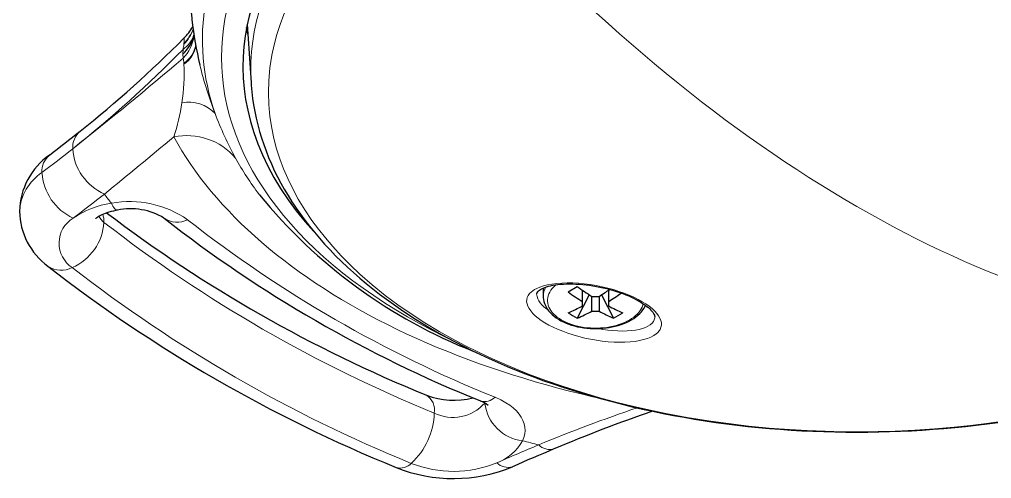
# Model space of a CAD drawing. Header units: millimetres. Extents: x 0 to 594, y 0 to 420.
# Drawn here: x 296.23 to 333.47, y 28.98 to 46.57 of the extents above; entities that cross this region are included whole.
import ezdxf

# ---------------------------------------------------------------- set-up
doc = ezdxf.new("R2010")
doc.units = ezdxf.units.MM
doc.linetypes.add('SLD-Durchgehend', pattern=[0])

msp = doc.modelspace()

# ---------------------------------------------------------------- linework, layer by layer
at = {"color": 7, "linetype": 'SLD-Durchgehend', "lineweight": 30}
for p, q in [((304.98606, 46.00923), (304.93464, 46.25969)), ((304.9631, 46.3807), (305.10588, 44.14268)), ((303.14284, 44.82814), (303.14705, 44.81073)), ((305.4166, 39.86394), (305.42438, 39.8536)), ((316.29956, 36.28299), (316.29956, 35.96592)), ((317.25071, 36.13277), (317.60426, 36.33687)), ((317.80458, 35.75894), (317.80458, 36.19582)), ((318.79453, 36.19581), (318.79453, 35.75894)), ((318.06363, 36.02326), (317.60426, 35.1259)), ((318.15814, 35.39156), (318.15814, 35.96305)), ((318.44098, 35.96305), (318.44098, 35.39156)), ((318.53549, 36.02326), (318.99486, 35.1259))]:
    msp.add_line(p, q, dxfattribs=at)
at = {"color": 7, "linetype": 'SLD-Durchgehend', "lineweight": 0}
for p, q in [((302.53488, 45.65256), (302.53249, 45.62395)), ((302.48693, 45.23829), (302.49946, 45.42025)), ((302.49946, 45.07972), (302.48693, 45.23829)), ((302.53249, 44.89722), (302.53488, 44.8569))]:
    msp.add_line(p, q, dxfattribs=at)
at = {"color": 7, "linetype": 'SLD-Durchgehend', "lineweight": 0, "flags": 128}
for points in [[(303.72882, 42.96337), (303.64193, 43.22694), (303.56353, 43.49139), (303.49363, 43.75664), (303.43227, 44.0226), (303.37946, 44.28916), (303.33521, 44.55625), (303.29956, 44.82376), (303.2725, 45.0916), (303.25405, 45.35969), (303.24421, 45.62794), (303.24298, 45.89623), (303.25038, 46.1645), (303.26639, 46.43265), (303.29101, 46.70057), (303.32423, 46.96819), (303.36604, 47.2354), (303.41642, 47.50212), (303.47536, 47.76826), (303.54284, 48.03372), (303.61884, 48.29841), (303.70332, 48.56224), (303.79626, 48.82512), (303.89763, 49.08696), (304.00739, 49.34768), (304.1255, 49.60717), (304.25193, 49.86535), (304.38663, 50.12214), (304.52955, 50.37744), (304.68064, 50.63117), (304.83986, 50.88323), (305.00715, 51.13355), (305.18245, 51.38204), (305.3657, 51.6286), (305.55684, 51.87316), (305.7558, 52.11564), (305.96251, 52.35594), (306.1769, 52.59399), (306.39891, 52.82971), (306.62844, 53.063), (306.86543, 53.2938), (307.10979, 53.52203), (307.36144, 53.7476), (307.62029, 53.97043), (307.88625, 54.19046), (308.15923, 54.4076), (308.43914, 54.62179), (308.72588, 54.83294), (309.01936, 55.04099), (309.31946, 55.24586), (309.62609, 55.44748), (309.93915, 55.64578), (310.25852, 55.8407), (310.5841, 56.03217)], [(311.10055, 55.04725), (310.656, 54.78381), (310.22354, 54.51374), (309.80348, 54.23722), (309.3961, 53.95446), (309.00169, 53.66563), (308.6205, 53.37094), (308.25281, 53.0706), (307.89886, 52.7648), (307.5589, 52.45375), (307.23317, 52.13768), (306.92187, 51.81679), (306.62523, 51.49131), (306.34346, 51.16145), (306.07673, 50.82745), (305.82525, 50.48954), (305.58917, 50.14794), (305.36866, 49.80289), (305.16388, 49.45462), (304.97496, 49.10338), (304.80203, 48.74941), (304.6452, 48.39294), (304.5046, 48.03423), (304.38031, 47.67351), (304.27242, 47.31104), (304.181, 46.94707), (304.10612, 46.58183), (304.04783, 46.21559), (304.00616, 45.8486), (303.98115, 45.4811), (303.97281, 45.11335), (303.98115, 44.7456), (304.00616, 44.3781), (304.04783, 44.0111), (304.10612, 43.64486), (304.181, 43.27963), (304.27242, 42.91565), (304.38031, 42.55318), (304.5046, 42.19247), (304.64521, 41.83375), (304.80203, 41.47729), (304.97495, 41.12331), (305.16388, 40.77207), (305.36866, 40.42381), (305.58917, 40.07876), (305.82525, 39.73716), (306.07673, 39.39924), (306.34346, 39.06524), (306.62523, 38.73539), (306.92187, 38.40991), (307.23317, 38.08902), (307.5589, 37.77294), (307.89886, 37.4619), (308.25281, 37.1561), (308.6205, 36.85575), (309.00169, 36.56107), (309.3961, 36.27224), (309.80348, 35.98947), (310.22354, 35.71296), (310.65599, 35.44289), (311.10055, 35.17945), (311.55689, 34.92281), (312.02472, 34.67316), (312.50371, 34.43066), (312.63635, 34.36573)], [(305.10823, 44.14141), (305.0909, 44.52819), (305.09583, 44.93243), (305.12188, 45.3365), (305.16901, 45.73984), (305.22846, 46.09691), (305.31839, 46.51085), (305.43059, 46.92297), (305.58262, 47.38202), (305.76233, 47.83787), (305.96938, 48.2897), (306.15728, 48.65288), (306.36292, 49.01293), (306.58607, 49.3694), (306.82897, 49.72542), (307.08942, 50.07737), (307.36711, 50.42481), (307.63512, 50.7374), (307.91717, 51.04592), (308.21298, 51.35005), (308.63845, 51.75754), (309.089, 52.15631), (309.56373, 52.54562), (310.06179, 52.92471), (310.49037, 53.22981), (310.93444, 53.52765), (311.39343, 53.81787), (311.86674, 54.10007)], [(312.34552, 52.97319), (311.88601, 52.69918), (311.4406, 52.41752), (310.94874, 52.08612), (310.47627, 51.7453), (310.02398, 51.39563), (309.55401, 51.00435), (309.109, 50.60328), (308.68982, 50.19323), (308.3227, 49.80319), (307.97883, 49.40616), (307.624, 48.95665), (307.29896, 48.49969), (307.0263, 48.07259), (306.77952, 47.63998), (306.55907, 47.20266), (306.36537, 46.76142), (306.21908, 46.37555), (306.09309, 45.98711), (305.98756, 45.59664), (305.90265, 45.20468), (305.82556, 44.71271), (305.78086, 44.2194), (305.76845, 43.76427), (305.78364, 43.30889), (305.82637, 42.8541), (305.89658, 42.40072), (305.97979, 42.00865), (306.08363, 41.61803), (306.20793, 41.22941), (306.35255, 40.84332), (306.51144, 40.47303), (306.68907, 40.10559), (306.91512, 39.68903), (307.16531, 39.27696), (307.43922, 38.87009), (307.68783, 38.53212), (307.95291, 38.19827), (308.23413, 37.86894), (308.56298, 37.51105), (308.91104, 37.15916), (309.27781, 36.81378), (309.74999, 36.40181), (310.2489, 36.00048), (310.73171, 35.64061), (311.23635, 35.2905), (311.76185, 34.95077), (312.30728, 34.62206), (312.79653, 34.34591), (313.30031, 34.07833), (313.81791, 33.8197), (314.34863, 33.57037), (315.0304, 33.27185), (315.73131, 32.98847), (316.39325, 32.74115), (317.07018, 32.5072), (317.76085, 32.28704), (318.46401, 32.08109), (319.08402, 31.91399), (319.71283, 31.75776), (320.34955, 31.61261), (320.99331, 31.47875), (321.80782, 31.32733), (322.63169, 31.19387), (323.39813, 31.08697), (324.17104, 30.99556), (324.94902, 30.91979), (325.73062, 30.85981), (326.4115, 30.82061), (327.09443, 30.79334), (327.77849, 30.77804), (328.46271, 30.77474), (329.12338, 30.78294), (329.78335, 30.80232), (330.53695, 30.83819), (331.28825, 30.88865), (332.03599, 30.9536), (332.66172, 31.01943), (333.28412, 31.09544), (333.90242, 31.18153), (334.57943, 31.28817), (335.25052, 31.40696), (335.91473, 31.53771), (336.53345, 31.67169), (337.1451, 31.81609), (337.83565, 31.99394), (338.51567, 32.18512), (339.18402, 32.38929), (339.73673, 32.57098), (340.28046, 32.76163), (340.81455, 32.96102), (341.39224, 33.19102), (341.95739, 33.43134), (342.50919, 33.68164), (343.10622, 33.9713), (343.68573, 34.2728), (344.24666, 34.58559)], [(312.37023, 52.98745), (312.78157, 52.5141), (313.19553, 52.04543), (313.61203, 51.58152), (314.03101, 51.12244), (314.4524, 50.66827), (314.87612, 50.21909), (315.30211, 49.77497), (315.73029, 49.33598), (316.16059, 48.90221), (316.59294, 48.47373), (317.02726, 48.0506), (317.46349, 47.6329), (317.90154, 47.2207), (318.34135, 46.81406), (318.78284, 46.41307), (319.22593, 46.01778), (319.67056, 45.62825), (320.11664, 45.24457), (320.5641, 44.86679), (321.01287, 44.49497), (321.46287, 44.12918), (321.91402, 43.76948), (322.36625, 43.41593), (322.81948, 43.06859), (323.27364, 42.72752), (323.72864, 42.39277), (324.18442, 42.06441), (324.64089, 41.74248), (325.09798, 41.42704), (325.55562, 41.11815), (326.01371, 40.81586), (326.47219, 40.52022), (326.93099, 40.23127), (327.39001, 39.94907), (327.84919, 39.67366), (328.30845, 39.40509), (328.7677, 39.14341), (329.22688, 38.88866), (329.68591, 38.64089), (330.1447, 38.40012), (330.60318, 38.16642), (331.06128, 37.9398), (331.51891, 37.72032), (331.976, 37.50801), (332.43248, 37.30291), (332.88825, 37.10504), (333.34326, 36.91445), (333.79741, 36.73117), (334.25065, 36.55522), (334.70288, 36.38664), (335.15403, 36.22545), (335.60402, 36.07168), (336.05279, 35.92536), (336.50025, 35.78652), (336.94634, 35.65517), (337.39096, 35.53134), (337.83405, 35.41504), (338.27554, 35.30631), (338.71535, 35.20515), (339.1534, 35.11159), (339.58963, 35.02563), (340.02395, 34.9473), (340.4563, 34.87661), (340.8866, 34.81356), (341.31478, 34.75818), (341.74077, 34.71047), (342.16449, 34.67043), (342.58588, 34.63807), (343.00486, 34.61341), (343.42137, 34.59644), (343.83532, 34.58716), (344.24666, 34.58559)], [(302.53488, 45.65256), (302.54083, 45.71504), (302.54491, 45.76551), (302.54672, 45.79727), (302.54717, 45.8207), (302.54412, 45.84614), (302.54098, 45.849), (302.53626, 45.84484)], [(318.35615, 32.08535), (318.20418, 32.1198), (317.753, 32.22566), (317.30516, 32.33611), (316.86078, 32.45114), (316.42, 32.57071), (315.98297, 32.69477), (315.54983, 32.82329), (315.1207, 32.95623), (314.69573, 33.09355), (314.27505, 33.23519), (313.85879, 33.38113), (313.44708, 33.53131), (313.04005, 33.68568), (312.63784, 33.8442), (312.24056, 34.00682), (311.84834, 34.17348), (311.46132, 34.34413), (311.07959, 34.51872), (310.7033, 34.6972), (310.33255, 34.8795), (309.96747, 35.06557), (309.60816, 35.25536), (309.25475, 35.44879), (308.90734, 35.64582), (308.56604, 35.84638), (308.23096, 36.0504), (307.90221, 36.25782), (307.57989, 36.46858), (307.2641, 36.68261), (306.95493, 36.89984), (306.6525, 37.1202), (306.35689, 37.34363), (306.06819, 37.57005), (305.7865, 37.79939), (305.51191, 38.03159), (305.2445, 38.26656), (304.98436, 38.50423), (304.73156, 38.74453), (304.48619, 38.98739), (304.24833, 39.23272), (304.01805, 39.48045), (303.79542, 39.7305), (303.58051, 39.98279), (303.3734, 40.23724), (303.17414, 40.49378), (302.9828, 40.75231), (302.79944, 41.01277), (302.62411, 41.27506), (302.45688, 41.53911), (302.29779, 41.80483), (302.1469, 42.07215)], [(299.98943, 39.26985), (299.9879, 39.26963), (299.96193, 39.27071), (299.93469, 39.28091), (299.90633, 39.30019), (299.87703, 39.32841), (299.84697, 39.3654), (299.81634, 39.41094), (299.78533, 39.46474), (299.75413, 39.52647)], [(316.04966, 36.26884), (316.17032, 36.32004), (316.30914, 36.36564), (316.46483, 36.4044), (316.63397, 36.43523), (316.81878, 36.4582), (317.01019, 36.47226), (317.2127, 36.47791), (317.42842, 36.47478), (317.65309, 36.46243), (317.87113, 36.44222), (318.09696, 36.41316), (318.32475, 36.37569), (318.55724, 36.329), (318.7712, 36.27834), (318.98613, 36.21968), (319.19622, 36.15432), (319.40373, 36.08121), (319.58785, 36.00837), (319.76649, 35.92943), (319.93477, 35.8463), (320.09428, 35.75787), (320.23197, 35.67201), (320.35903, 35.58247), (320.47205, 35.49141), (320.57189, 35.39781), (320.65314, 35.30723), (320.72002, 35.21553), (320.77074, 35.12488), (320.8055, 35.03437), (320.82313, 34.94703), (320.82397, 34.86114), (320.80778, 34.77871), (320.77411, 34.69899), (320.74651, 34.65443), (320.6738, 34.56997), (320.62877, 34.53028), (320.53454, 34.46419), (320.42262, 34.40443), (320.29154, 34.35079), (320.14342, 34.30472), (319.9863, 34.26815), (319.81508, 34.23941), (319.62787, 34.21861), (319.42804, 34.2066), (319.22524, 34.20363), (319.01304, 34.20934), (318.78928, 34.22422), (318.55855, 34.24842), (318.33822, 34.27956), (318.11212, 34.31948), (317.88619, 34.36743), (317.65777, 34.4243), (317.45049, 34.48358), (317.24429, 34.55032), (317.0448, 34.62295), (316.84996, 34.70257), (316.67902, 34.78059), (316.51527, 34.86387), (316.36318, 34.95038), (316.2214, 35.0412), (316.10057, 35.1289), (315.9916, 35.21935), (315.8974, 35.31039), (315.81733, 35.40301), (315.75501, 35.49261), (315.70787, 35.58246), (315.67722, 35.67046), (315.66303, 35.75747), (315.66586, 35.84133), (315.68596, 35.92296), (315.72308, 36.00046), (315.77789, 36.07454), (315.83106, 36.12769), (315.89438, 36.17809), (315.96707, 36.22506), (316.04966, 36.26884)], [(316.78793, 36.40771), (316.76371, 36.38693), (316.69855, 36.32507), (316.64085, 36.26078), (316.59088, 36.19438), (316.54888, 36.12616), (316.51505, 36.05644), (316.48953, 35.98555), (316.47245, 35.91383), (316.46389, 35.84159), (316.46389, 35.76919), (316.47245, 35.69696), (316.48953, 35.62523), (316.51505, 35.55434), (316.54888, 35.48463), (316.59088, 35.41641), (316.64085, 35.35), (316.69855, 35.28572), (316.76371, 35.22386), (316.83604, 35.16471), (316.91519, 35.10854), (317.00079, 35.05563)], [(317.00079, 35.05563), (317.09245, 35.00621), (317.18974, 34.96052), (317.2922, 34.91877), (317.39935, 34.88115), (317.51071, 34.84784), (317.62574, 34.819), (317.74392, 34.79475), (317.86468, 34.77522), (317.98748, 34.76049), (318.11173, 34.75063), (318.23685, 34.74569), (318.36227, 34.74569), (318.48739, 34.75063), (318.61164, 34.76049), (318.73443, 34.77522), (318.8552, 34.79475), (318.97337, 34.819), (319.08841, 34.84784), (319.19976, 34.88115), (319.30692, 34.91877), (319.40938, 34.96052), (319.50667, 35.00621), (319.59832, 35.05563), (319.68393, 35.10854), (319.76308, 35.16471), (319.8354, 35.22385), (319.90057, 35.28572), (319.95827, 35.35), (320.00823, 35.41641), (320.05023, 35.48463), (320.08407, 35.55435), (320.10959, 35.62523), (320.1244, 35.68494)], [(318.37587, 34.72818), (318.37909, 34.72753), (318.57986, 34.69402), (318.77523, 34.66812), (318.9676, 34.64939), (319.15835, 34.63794), (319.34305, 34.63429), (319.51264, 34.63823), (319.67404, 34.6495), (319.82808, 34.66849), (319.97115, 34.69509), (320.09687, 34.72773), (320.21018, 34.76728), (320.31132, 34.81436), (320.39745, 34.8683), (320.47097, 34.93261), (320.52518, 35.00412), (320.55404, 35.06705), (320.5688, 35.13482), (320.56871, 35.17257)], [(314.45528, 32.0965), (314.66866, 31.99907), (314.86574, 31.8898), (315.0135, 31.79189), (315.14754, 31.68687), (315.26817, 31.57359), (315.37213, 31.45405), (315.45446, 31.33504), (315.51953, 31.21159), (315.56701, 31.08252), (315.59493, 30.95036), (315.60268, 30.82243), (315.59136, 30.69237), (315.56044, 30.56199), (315.50921, 30.43126)]]:
    msp.add_lwpolyline(points, dxfattribs=at)
at = {"color": 7, "linetype": 'SLD-Durchgehend', "lineweight": 30, "flags": 128}
for points in [[(311.68259, 54.36979), (311.24825, 54.11232), (310.81486, 53.84123), (310.38345, 53.55601), (309.95517, 53.25616), (309.53127, 52.94119), (309.11312, 52.61062), (308.72546, 52.28428), (308.34559, 51.94333), (307.97495, 51.58748), (307.61511, 51.21644), (307.26772, 50.82999), (306.989, 50.49605), (306.72123, 50.15121), (306.46552, 49.79544), (306.22303, 49.42873), (305.99499, 49.05113), (305.78263, 48.66273), (305.59792, 48.28673), (305.42941, 47.90138), (305.27819, 47.50689), (305.14543, 47.10349), (305.03225, 46.69147), (304.94749, 46.31054), (304.88065, 45.92309), (304.83258, 45.52943), (304.80412, 45.12994), (304.79608, 44.72501), (304.80883, 44.32244), (304.84278, 43.91551), (304.89863, 43.5047), (304.97702, 43.09053), (305.08091, 42.66503), (305.20952, 42.23724), (305.36339, 41.80783), (305.54302, 41.37749), (305.74879, 40.94695), (305.98104, 40.51696), (306.24002, 40.08829), (306.52587, 39.66174), (306.83868, 39.23813), (307.1784, 38.81828), (307.49463, 38.45999)], [(302.81349, 46.84238), (302.83426, 46.61856), (302.84054, 46.56614)], [(305.10681, 44.1412), (305.11203, 44.05343), (305.1347, 43.79935), (305.16494, 43.54533), (305.2028, 43.29123), (305.24822, 43.03773), (305.30117, 42.78491), (305.36169, 42.53272), (305.42979, 42.28111), (305.50549, 42.03005), (305.58894, 41.77925), (305.67932, 41.53116), (305.77762, 41.28293), (305.88361, 41.03524), (305.9971, 40.78865), (306.11784, 40.54372), (306.2455, 40.30113), (306.37945, 40.06183), (306.52346, 39.81924), (306.67364, 39.58021), (306.83089, 39.34321), (306.99522, 39.10823), (307.16664, 38.87526), (307.34518, 38.64429), (307.53086, 38.41531), (307.72371, 38.18832), (307.92374, 37.96329), (308.13099, 37.74024), (308.34548, 37.51914), (308.56726, 37.29999), (308.79647, 37.08268), (309.02815, 36.87182), (309.26845, 36.66168), (309.51515, 36.4543), (309.76793, 36.24992), (310.02638, 36.04886), (310.29017, 35.85132), (310.55891, 35.65752), (310.83521, 35.46558), (311.11705, 35.27696), (311.40458, 35.09157), (311.69778, 34.90939), (311.99671, 34.73039), (312.3017, 34.5544), (312.60657, 34.38493), (312.92066, 34.21667), (313.2407, 34.05149), (313.56633, 33.88957), (313.8972, 33.73107), (314.23293, 33.57617), (314.57306, 33.42506), (314.91717, 33.27792), (315.26486, 33.1349), (315.61571, 32.99613), (315.96932, 32.86175), (316.32527, 32.73189), (316.68296, 32.60669), (317.04963, 32.48361), (317.41933, 32.36474), (317.79247, 32.24994), (318.1691, 32.13918), (318.54921, 32.03245), (318.93289, 31.92975), (319.3183, 31.83155), (319.70787, 31.73722), (320.10076, 31.64698), (320.4964, 31.56095), (320.89409, 31.4793), (321.29327, 31.40211), (321.69295, 31.32954), (322.0976, 31.26074), (322.50304, 31.19646), (322.90963, 31.13664), (323.31741, 31.08126), (323.72645, 31.0303), (324.13681, 30.98376), (324.54854, 30.94161), (324.96166, 30.90387), (325.37622, 30.87052), (325.79228, 30.84156), (326.2099, 30.81699), (326.62915, 30.79682), (327.05062, 30.78106), (327.46907, 30.76993), (327.88865, 30.76323), (328.30928, 30.76099), (328.73002, 30.76322), (329.14965, 30.76992), (329.56716, 30.78107), (329.98289, 30.7966), (330.40026, 30.81665), (330.81673, 30.84114), (331.23235, 30.87006), (331.64718, 30.90342), (332.06122, 30.94123), (332.4746, 30.98349), (332.88717, 31.03022), (333.29795, 31.08132), (333.70699, 31.13681), (334.11435, 31.19667), (334.52003, 31.26093), (334.92424, 31.32961), (335.32586, 31.40258), (335.7236, 31.47953), (336.12067, 31.56105), (336.51608, 31.64699), (336.90882, 31.73716), (337.29768, 31.83131), (337.68168, 31.92912), (338.06132, 32.03063), (338.44237, 32.13746), (338.81944, 32.24821), (339.19259, 32.36288), (339.56187, 32.4815), (339.92735, 32.60408), (340.28908, 32.73064), (340.64705, 32.86118), (341.0013, 32.99573), (341.35188, 33.13431), (341.69882, 33.27694), (342.04223, 33.42368), (342.3831, 33.57511), (342.71255, 33.72721), (343.039, 33.88369), (343.36209, 34.04443), (343.68143, 34.20929), (343.99668, 34.37813), (344.30746, 34.5508), (344.46968, 34.64431)], [(299.15758, 38.94868), (299.1574, 38.94845), (299.16044, 38.95172), (299.1689, 38.95994), (299.18314, 38.97239), (299.20345, 38.98842), (299.23007, 39.00744), (299.26318, 39.02886), (299.30284, 39.0521), (299.34906, 39.07661), (299.40182, 39.1019), (299.46099, 39.12744), (299.52638, 39.15275), (299.59774, 39.17737), (299.67471, 39.20086), (299.75692, 39.22282), (299.84388, 39.24288), (299.93508, 39.2607), (299.9893, 39.26983)], [(316.07782, 36.1408), (316.08914, 36.15289), (316.11641, 36.17776), (316.15013, 36.20328), (316.19047, 36.22903), (316.23773, 36.25473), (316.292, 36.27998), (316.35334, 36.30444), (316.42175, 36.32779), (316.49711, 36.34967), (316.5785, 36.36958), (316.66643, 36.38748), (316.76052, 36.4031), (316.86035, 36.41623), (316.96545, 36.42666), (317.07533, 36.43426), (317.18949, 36.43889), (317.3069, 36.44048), (317.42811, 36.43903), (317.55291, 36.4345), (317.68053, 36.42683), (317.81007, 36.41605), (317.94071, 36.40221), (318.07184, 36.38535), (318.20313, 36.36556), (318.33534, 36.34273), (318.46816, 36.31692), (318.60056, 36.28828), (318.73147, 36.25704), (318.86001, 36.22343), (318.98539, 36.18769), (319.10798, 36.14976), (319.22875, 36.1094), (319.34718, 36.06676), (319.46231, 36.02219), (319.57317, 35.9761), (319.67896, 35.92888), (319.77894, 35.88093), (319.87287, 35.83253), (319.96309, 35.78252), (320.04802, 35.73182), (320.12717, 35.68081), (320.20005, 35.62995), (320.26624, 35.57972), (320.32541, 35.53065), (320.37734, 35.48323), (320.42264, 35.43736), (320.46166, 35.39307), (320.49411, 35.35119), (320.52015, 35.31221), (320.54008, 35.27667), (320.55436, 35.24498), (320.56366, 35.21744), (320.56878, 35.19393), (320.57058, 35.1734), (320.57054, 35.17262)], [(316.3004, 35.96578), (316.30124, 35.91399), (316.31006, 35.83652), (316.32633, 35.75984), (316.34998, 35.68413), (316.38097, 35.60958), (316.41927, 35.53637), (316.46485, 35.46474), (316.51763, 35.39494), (316.57749, 35.32728), (316.64422, 35.26206), (316.71756, 35.19963), (316.79714, 35.14028), (316.8826, 35.08426), (316.92677, 35.05794), (316.97604, 35.03046), (317.07213, 34.98188), (317.17274, 34.93726), (317.27749, 34.89669), (317.38596, 34.86029), (317.49774, 34.82813), (317.6124, 34.8003), (317.72952, 34.77686), (317.84869, 34.75786), (317.96945, 34.74334), (318.0914, 34.73335), (318.21408, 34.72791), (318.33707, 34.72702), (318.45991, 34.73069), (318.58218, 34.7389), (318.70343, 34.75165), (318.82323, 34.7689), (318.94115, 34.7906), (319.05678, 34.81671), (319.1697, 34.84717), (319.27951, 34.88191), (319.38581, 34.92087), (319.48819, 34.96397), (319.58628, 35.01111), (319.67967, 35.0622), (319.76798, 35.11713), (319.85079, 35.17575), (319.92767, 35.2379), (319.99821, 35.30333), (320.06201, 35.37178), (320.11867, 35.44289), (320.16789, 35.51628), (320.20942, 35.59149), (320.21976, 35.61499)], [(317.80458, 35.59566), (317.80458, 35.61571), (317.80458, 35.63587), (317.80458, 35.65613), (317.80458, 35.67649), (317.80458, 35.69695), (317.80458, 35.71751), (317.80458, 35.73818), (317.80458, 35.75894)], [(318.79453, 35.75894), (318.79453, 35.73818), (318.79453, 35.71751), (318.79453, 35.69695), (318.79453, 35.67649), (318.79453, 35.65613), (318.79453, 35.63587), (318.79453, 35.61571), (318.79453, 35.59566)]]:
    msp.add_lwpolyline(points, dxfattribs=at)
at = {"color": 7, "linetype": 'SLD-Durchgehend', "lineweight": 30}
for centre, radius, start, end in [((316.66364, 48.0751), 13.90528, 186.225641, 193.577442), ((301.18116, 47.2293), 1.93573, 314.384534, 330.989722), ((270.25812, 77.90652), 45.49314, 308.45983, 315.192716), ((301.57485, 46.27335), 1.37958, 311.385979, 347.184028), ((252.439, 100.44241), 74.22373, 307.2672622, 308.4107205), ((298.94795, 39.15495), 2.71458, 125.179557, 178.615028), ((320.98676, 52.53691), 20.07546, 219.182768, 248.541579), ((298.92549, 39.27781), 2.69193, 181.218569, 233.488862), ((332.16532, 82.07099), 53.88316, 232.772875, 247.818324), ((300.48165, 36.82074), 2.49781, 58.92643, 101.364142), ((332.63416, 78.38835), 50.07081, 231.948516, 248.025322), ((332.02846, 81.79266), 56.57363, 232.161241, 247.811078), ((316.16902, 36.04686), 0.13092, 134.153144, 177.218617), ((323.47316, 44.75492), 10.63298, 234.182705, 237.784027), ((323.82671, 44.95902), 10.63298, 234.182705, 237.784027), ((312.8563, 44.83096), 10.47991, 302.201166, 304.806758), ((318.29956, 48.21136), 12.24914, 269.338456, 270.661491), ((313.149, 44.71959), 10.59081, 302.212412, 305.414693), ((313.9573, 42.90655), 8.26139, 293.493784, 297.755107), ((314.31086, 42.70245), 8.26139, 293.493784, 297.755107), ((318.2995, 47.62645), 12.23571, 269.338032, 270.662531), ((322.28823, 42.70239), 8.26133, 242.244876, 246.506233), ((322.64178, 42.90649), 8.26133, 242.244876, 246.506233), ((320.2366, 40.094), 5.62239, 237.922132, 242.083245), ((316.3642, 40.09108), 5.61902, 297.915518, 302.079106), ((312.86472, 34.95119), 2.96494, 249.410064, 284.377089), ((313.61056, 31.12785), 0.87493, 48.304168, 70.905744), ((340.34683, -26.0522), 60.94228, 109.0194355, 112.8244657), ((361.48289, -76.43461), 115.5787, 112.7933689, 113.6485176), ((312.85603, 34.87049), 5.88574, 248.121409, 292.637017)]:
    msp.add_arc(centre, radius, start, end, dxfattribs=at)
at = {"color": 7, "linetype": 'SLD-Durchgehend', "lineweight": 0}
for centre, radius, start, end in [((301.31605, 46.79745), 1.69021, 316.029504, 338.677605), ((301.30992, 46.83199), 1.70046, 316.084682, 338.205074), ((301.88804, 46.30758), 1.07758, 304.569233, 342.744089), ((301.31606, 46.20908), 1.63582, 316.338256, 350.165615), ((301.1363, 45.74583), 1.4015, 346.567028, 355.011006), ((301.9644, 45.76255), 1.03514, 303.284777, 350.759582), ((301.98035, 45.71962), 1.02557, 302.731573, 350.792958), ((268.86566, 78.54306), 47.20543, 308.533159, 315.438571), ((208.93999, 154.95216), 144.30983, 308.2458372, 310.4153244), ((301.93558, 44.88342), 0.59707, 1.324465, 19.194238), ((295.97443, 44.46765), 6.57199, 350.40899, 3.395516), ((317.69336, 48.3763), 14.97693, 193.772717, 201.187325), ((295.45261, 44.3424), 7.06878, 341.266532, 352.114977), ((302.72427, 42.02415), 1.37522, 43.075069, 101.310615), ((315.78267, 47.47593), 12.87084, 200.524242, 208.882396), ((299.09163, 41.66357), 0.81987, 130.977788, 183.276416), ((302.63766, 39.65133), 2.47006, 40.611072, 101.459827), ((204.8896, 157.5456), 150.97384, 308.7977604, 310.1056957), ((297.90318, 40.7552), 0.80754, 130.012105, 183.679093), ((251.90144, 100.10107), 74.63747, 307.2676059, 308.4105502), ((300.31182, 41.75096), 2.04314, 183.767428, 246.152879), ((314.66715, 46.84676), 11.59019, 208.822599, 217.04751), ((298.15669, 39.09294), 1.92765, 123.337925, 176.203446), ((299.16483, 40.8342), 2.07166, 183.62037, 245.092799), ((252.4172, 99.24565), 75.75925, 307.2676025, 308.410515), ((312.21567, 49.20439), 15.77821, 216.215434, 217.833719), ((300.19938, 36.23119), 3.32523, 97.695134, 124.995001), ((300.45899, 35.70438), 3.88655, 55.213426, 100.448921), ((298.44244, 38.80696), 1.02922, 359.429774, 17.26497), ((298.86399, 37.99845), 1.11454, 120.856815, 237.040577), ((297.435, 38.93122), 2.04105, 293.768391, 356.221535), ((299.87292, 39.32719), 0.66517, 205.851647, 232.892192), ((332.3613, 81.15965), 53.63161, 232.174986, 247.83039), ((302.27771, 39.69402), 0.89175, 235.448605, 296.553209), ((332.43368, 76.84126), 48.22154, 231.895589, 248.109787), ((297.83306, 37.8651), 0.90728, 235.858125, 297.901895), ((331.98392, 80.49094), 54.98567, 232.166778, 247.838598), ((317.00392, 35.96443), 0.70436, 149.554706, 179.887059), ((316.86503, 36.19991), 0.83802, 190.086226, 241.588431), ((311.45852, 31.60727), 0.67467, 350.246593, 57.398395), ((314.05009, 32.52154), 0.58724, 254.941593, 313.630473), ((312.84126, 32.94394), 1.61882, 243.677326, 318.763256), ((315.69061, 32.05937), 1.63819, 186.504668, 263.64266), ((339.99961, -27.52607), 62.53872, 108.7499954, 112.4420618), ((309.42013, 31.56546), 2.70427, 312.364439, 358.464048), ((313.83487, 31.39252), 1.93066, 290.774939, 330.13935), ((361.50098, -77.70168), 117.12467, 112.7935429, 113.6483527), ((326.97076, 74.72699), 45.75455, 255.492856, 256.288625), ((316.54886, 30.68559), 0.58881, 224.029302, 285.547648), ((310.81933, 29.97473), 0.58732, 254.540148, 316.081267), ((312.85609, 33.65536), 4.39498, 248.458876, 292.241912), ((314.94675, 30.02177), 0.60916, 225.485866, 286.659436)]:
    msp.add_arc(centre, radius, start, end, dxfattribs=at)

doc.saveas('drawing.dxf')
